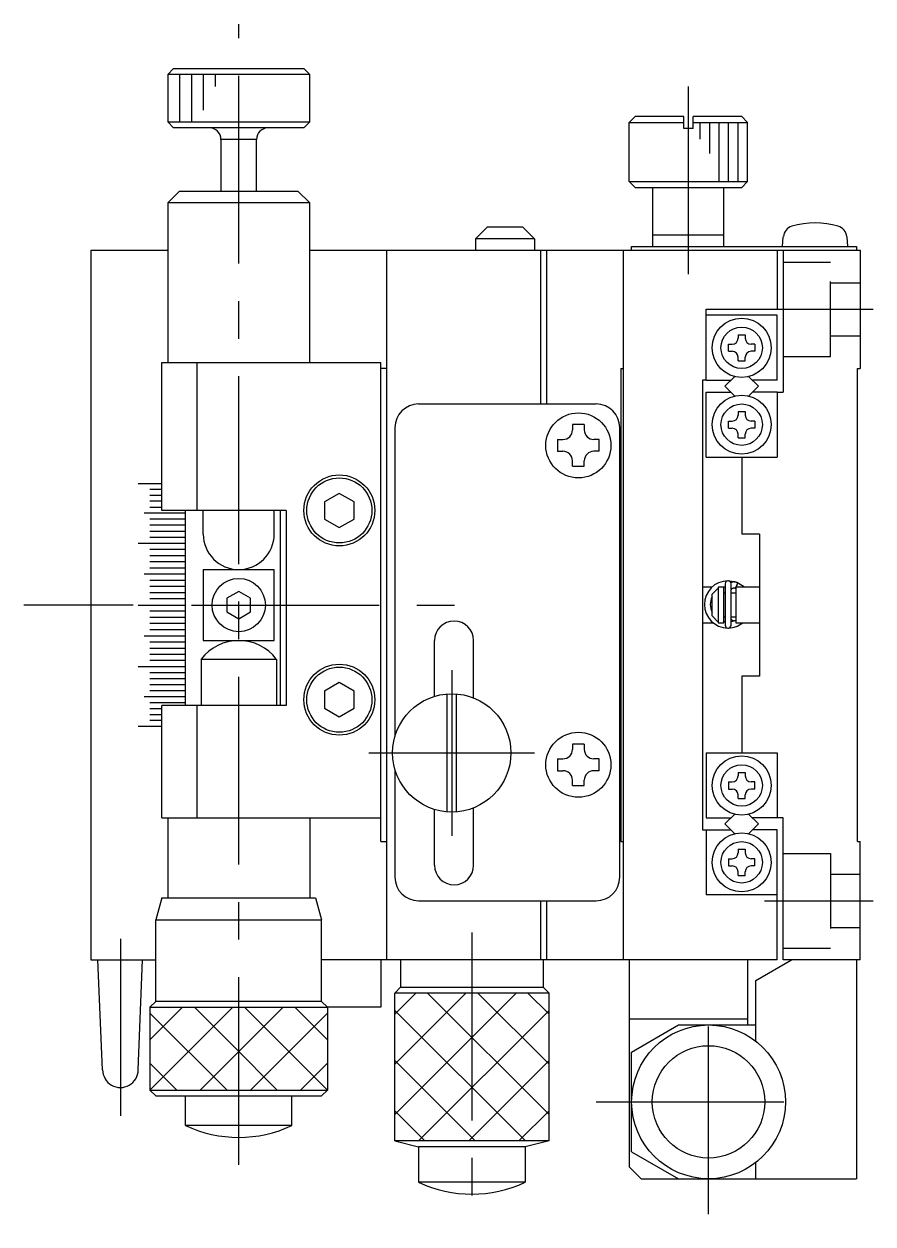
# Model space of a CAD drawing. Extents: x 0 to 361, y -8 to 337.
# Drawn here: x 289.7 to 361.5, y 128.7 to 230.1 of the extents above; entities that cross this region are included whole.
import ezdxf

# ---------------------------------------------------------------- set-up
doc = ezdxf.new("R2010")
doc.units = 0
doc.header["$LTSCALE"] = 0.5
doc.linetypes.add('CENTER', pattern=[50.8, 31.75, -6.35, 6.35, -6.35])
doc.linetypes.add('DASHED', pattern=[19.05, 12.7, -6.35])
for name, color, linetype in [('MSM_CENTER', 1, 'CENTER'), ('MSM_CONTINUOUS', 7, 'CONTINUOUS'), ('MSM_DASHED', 4, 'DASHED'), ('MSM_NARROW', 5, 'CONTINUOUS')]:
    doc.layers.add(name, color=color, linetype=linetype)

msp = doc.modelspace()

# ---------------------------------------------------------------- linework, layer by layer
at = {"layer": 'MSM_CENTER'}
for p, q in [((307.87, 133.69), (307.87, 230.14)), ((345.87, 208.99), (345.87, 226.18)), ((353.37, 206.02), (361.47, 206.02)), ((298.95, 181.02), (289.72, 181.02)), ((303.87, 181.02), (326.61, 181.02)), ((325.87, 175.52), (325.87, 161.52)), ((318.87, 168.52), (332.87, 168.52)), ((352.31, 156.02), (361.47, 156.02)), ((327.57, 153.33), (327.57, 128.7)), ((297.87, 152.8), (297.87, 137.85)), ((347.57, 129.52), (347.57, 148.52)), ((338.07, 139.02), (357.07, 139.02))]:
    msp.add_line(p, q, dxfattribs=at)
at = {"layer": 'MSM_CONTINUOUS'}
for p, q in [((302.37, 226.37), (301.87, 225.87)), ((302.37, 226.37), (313.37, 226.37)), ((313.87, 225.87), (313.37, 226.37)), ((313.87, 225.87), (301.87, 225.87)), ((301.87, 225.87), (301.87, 221.87)), ((313.87, 221.87), (313.87, 225.87)), ((341.37, 222.32), (340.87, 221.82)), ((345.47, 222.32), (341.37, 222.32)), ((345.47, 221.32), (345.47, 222.32)), ((350.37, 222.32), (346.27, 222.32)), ((346.27, 221.32), (346.27, 222.32)), ((350.87, 221.82), (350.37, 222.32)), ((301.87, 221.87), (313.87, 221.87)), ((301.87, 221.87), (302.37, 221.37)), ((313.37, 221.37), (302.37, 221.37)), ((313.37, 221.37), (313.87, 221.87)), ((340.87, 221.82), (345.47, 221.82)), ((340.87, 216.82), (340.87, 221.82)), ((346.27, 221.32), (345.47, 221.32)), ((346.27, 221.82), (350.87, 221.82)), ((350.87, 216.82), (350.87, 221.82)), ((309.37, 220.37), (306.37, 220.37)), ((306.37, 220.37), (306.37, 216.02)), ((309.37, 216.02), (309.37, 220.37)), ((340.87, 216.82), (350.87, 216.82)), ((340.87, 216.82), (341.37, 216.32)), ((341.37, 216.32), (350.37, 216.32)), ((342.87, 211.32), (342.87, 216.32)), ((348.87, 211.32), (348.87, 216.32)), ((350.37, 216.32), (350.87, 216.82)), ((302.87, 216.02), (301.87, 215.02)), ((302.87, 216.02), (312.87, 216.02)), ((313.87, 215.02), (312.87, 216.02)), ((313.87, 215.02), (301.87, 215.02)), ((301.87, 215.02), (301.87, 201.52)), ((313.87, 201.52), (313.87, 215.02)), ((328.87, 212.98), (327.87, 211.98)), ((331.87, 212.98), (328.87, 212.98)), ((331.87, 212.98), (332.87, 211.98)), ((342.87, 212.32), (348.87, 212.32)), ((353.82, 211.32), (353.89, 212.16)), ((359.25, 212.16), (359.32, 211.32)), ((295.37, 211.02), (301.87, 211.02)), ((295.37, 211.02), (295.37, 151.02)), ((313.87, 211.02), (360.37, 211.02)), ((320.37, 211.02), (320.37, 151.02)), ((332.87, 211.98), (327.87, 211.98)), ((327.87, 211.98), (327.87, 211.02)), ((332.87, 211.98), (332.87, 211.02)), ((333.37, 211.02), (333.37, 198.02)), ((333.87, 211.02), (333.87, 198.02)), ((340.37, 151.02), (340.37, 211.02)), ((341.07, 211.32), (360.07, 211.32)), ((341.07, 211.02), (341.07, 211.32)), ((353.37, 211.02), (353.37, 206.02)), ((353.87, 211.02), (353.87, 199.02)), ((360.07, 211.32), (360.07, 211.02)), ((360.37, 211.02), (360.37, 201.02)), ((347.37, 206.02), (353.37, 206.02)), ((347.37, 200.02), (347.37, 206.02)), ((353.37, 205.52), (347.37, 205.52)), ((353.37, 200.02), (353.37, 205.52)), ((349.27, 202.47), (349.27, 203.07)), ((349.27, 203.07), (349.57, 203.07)), ((350.07, 203.87), (350.67, 203.87)), ((350.07, 203.87), (350.07, 203.57)), ((350.67, 203.87), (350.67, 203.57)), ((351.47, 203.07), (351.17, 203.07)), ((351.47, 203.07), (351.47, 202.47)), ((349.27, 202.47), (349.57, 202.47)), ((350.07, 201.67), (350.07, 201.97)), ((350.67, 201.67), (350.67, 201.97)), ((351.47, 202.47), (351.17, 202.47)), ((301.37, 189.02), (301.37, 201.52)), ((301.37, 201.52), (319.87, 201.52)), ((304.37, 189.02), (304.37, 201.52)), ((319.87, 161.02), (319.87, 201.52)), ((320.37, 201.02), (319.87, 201.02)), ((340.17, 201.02), (340.17, 161.02)), ((340.17, 201.02), (340.37, 201.02)), ((350.07, 201.67), (350.67, 201.67)), ((360.17, 161.02), (360.17, 201.02)), ((360.17, 201.02), (360.37, 201.02)), ((347.07, 200.02), (347.07, 162.02)), ((347.37, 200.02), (347.07, 200.02)), ((347.37, 200.02), (349.46, 200.02)), ((349.78, 200.34), (348.96, 199.52)), ((350.96, 200.34), (351.78, 199.52)), ((353.37, 200.02), (351.28, 200.02)), ((347.37, 199.02), (349.46, 199.02)), ((347.37, 193.52), (347.37, 199.02)), ((348.96, 199.52), (349.78, 198.69)), ((351.78, 199.52), (350.96, 198.69)), ((353.37, 199.02), (351.28, 199.02)), ((353.37, 199.02), (353.87, 199.02)), ((353.37, 199.02), (353.37, 193.52)), ((323.07, 198.02), (338.07, 198.02)), ((350.07, 197.37), (350.67, 197.37)), ((350.07, 197.37), (350.07, 197.07)), ((350.67, 197.37), (350.67, 197.07)), ((321.07, 196.02), (321.07, 169.92)), ((336.07, 196.27), (336.07, 195.82)), ((337.07, 196.27), (336.07, 196.27)), ((337.07, 196.27), (337.07, 195.82)), ((340.07, 158.02), (340.07, 196.02)), ((349.27, 195.97), (349.27, 196.57)), ((349.27, 196.57), (349.57, 196.57)), ((349.27, 195.97), (349.57, 195.97)), ((351.47, 196.57), (351.17, 196.57)), ((351.47, 195.97), (351.17, 195.97)), ((351.47, 196.57), (351.47, 195.97)), ((334.82, 195.02), (335.27, 195.02)), ((334.82, 195.02), (334.82, 194.02)), ((338.32, 195.02), (337.87, 195.02)), ((338.32, 194.02), (338.32, 195.02)), ((350.07, 195.17), (350.07, 195.47)), ((350.07, 195.17), (350.67, 195.17)), ((350.67, 195.17), (350.67, 195.47)), ((334.82, 194.02), (335.27, 194.02)), ((338.32, 194.02), (337.87, 194.02)), ((336.07, 192.77), (336.07, 193.22)), ((336.07, 192.77), (337.07, 192.77)), ((337.07, 192.77), (337.07, 193.22)), ((347.37, 193.52), (353.37, 193.52)), ((350.37, 193.52), (350.37, 187.02)), ((301.37, 191.28), (299.37, 191.28)), ((301.37, 190.78), (300.37, 190.78)), ((301.37, 190.29), (300.37, 190.29)), ((301.37, 189.79), (300.37, 189.79)), ((316.37, 190.46), (315.12, 189.74)), ((315.12, 189.74), (315.12, 188.29)), ((317.62, 189.74), (316.37, 190.46)), ((317.62, 188.29), (317.62, 189.74)), ((303.37, 188.78), (299.87, 188.78)), ((301.37, 189.28), (300.37, 189.28)), ((311.87, 189.02), (301.37, 189.02)), ((303.37, 172.52), (303.37, 189.02)), ((304.87, 187.02), (304.87, 189.02)), ((310.87, 187.02), (310.87, 189.02)), ((311.37, 189.02), (311.37, 172.52)), ((311.87, 189.02), (311.87, 172.52)), ((303.37, 188.27), (300.37, 188.27)), ((303.37, 187.76), (300.37, 187.76)), ((315.12, 188.29), (316.37, 187.57)), ((316.37, 187.57), (317.62, 188.29)), ((303.37, 187.25), (300.37, 187.25)), ((303.37, 186.74), (300.37, 186.74)), ((351.87, 187.02), (350.37, 187.02)), ((351.87, 187.02), (351.87, 175.02)), ((303.37, 186.23), (299.37, 186.23)), ((303.37, 185.71), (300.37, 185.71)), ((303.37, 185.19), (300.37, 185.19)), ((303.37, 184.67), (300.37, 184.67)), ((303.37, 183.63), (299.87, 183.63)), ((303.37, 184.15), (300.37, 184.15)), ((304.87, 184.02), (310.87, 184.02)), ((304.87, 184.02), (304.87, 178.02)), ((310.87, 178.02), (310.87, 184.02)), ((303.37, 183.11), (300.37, 183.11)), ((348.97, 182.82), (348.97, 179.32)), ((350.02, 182.91), (349.25, 183.07)), ((349.47, 182.93), (349.45, 182.92)), ((349.51, 182.94), (349.47, 182.93)), ((349.47, 179.32), (349.47, 182.82)), ((349.54, 182.95), (349.51, 182.94)), ((349.58, 182.96), (349.54, 182.95)), ((349.61, 182.96), (349.58, 182.96)), ((349.65, 182.97), (349.61, 182.96)), ((349.69, 182.97), (349.65, 182.97)), ((349.72, 182.97), (349.69, 182.97)), ((349.76, 182.97), (349.72, 182.97)), ((349.8, 182.97), (349.76, 182.97)), ((349.84, 182.96), (349.8, 182.97)), ((349.87, 182.96), (349.84, 182.96)), ((349.91, 182.95), (349.87, 182.96)), ((350.02, 182.91), (349.88, 182.51)), ((349.94, 182.94), (349.91, 182.95)), ((349.92, 182.63), (349.91, 182.61)), ((349.91, 182.61), (349.91, 182.59)), ((349.93, 182.64), (349.92, 182.63)), ((349.94, 182.66), (349.93, 182.64)), ((349.98, 182.92), (349.94, 182.94)), ((349.95, 182.68), (349.94, 182.66)), ((349.96, 182.72), (349.95, 182.7)), ((349.95, 182.7), (349.95, 182.68)), ((349.97, 182.73), (349.96, 182.72)), ((349.98, 182.77), (349.97, 182.75)), ((349.97, 182.75), (349.97, 182.73)), ((350.01, 182.91), (349.98, 182.92)), ((349.99, 182.78), (349.98, 182.77)), ((350, 182.82), (349.99, 182.8)), ((349.99, 182.8), (349.99, 182.78)), ((350.01, 182.86), (350, 182.84)), ((350, 182.84), (350, 182.83)), ((350, 182.83), (350, 182.82)), ((350.01, 182.91), (350.02, 182.91)), ((350.61, 182.52), (350.01, 182.91)), ((350.01, 182.91), (350.01, 182.91)), ((350.01, 182.91), (350.01, 182.91)), ((350.01, 182.91), (350.01, 182.9)), ((350.01, 182.9), (350.01, 182.9)), ((350.01, 182.9), (350.01, 182.89)), ((350.01, 182.89), (350.01, 182.89)), ((350.01, 182.89), (350.01, 182.88)), ((350.01, 182.88), (350.01, 182.87)), ((350.01, 182.87), (350.01, 182.86)), ((350.09, 182.87), (350.02, 182.91)), ((303.37, 182.59), (300.37, 182.59)), ((303.37, 182.06), (300.37, 182.06)), ((307.87, 182.17), (306.87, 181.59)), ((306.87, 181.59), (306.87, 180.44)), ((308.87, 181.59), (307.87, 182.17)), ((308.87, 180.44), (308.87, 181.59)), ((347.84, 182.52), (347.07, 182.52)), ((347.87, 181.93), (348.37, 182.46)), ((347.87, 180.1), (347.87, 181.93)), ((348.97, 182.52), (348.37, 182.52)), ((348.37, 182.52), (348.37, 179.52)), ((348.81, 182.52), (348.97, 182.55)), ((348.87, 179.52), (348.87, 182.52)), ((348.97, 182.02), (348.87, 182.02)), ((349.47, 182.24), (349.48, 182.26)), ((349.47, 182.23), (349.47, 182.24)), ((349.47, 182.22), (349.47, 182.23)), ((349.87, 182.02), (349.47, 182.02)), ((349.48, 182.29), (349.49, 182.3)), ((349.48, 182.28), (349.48, 182.29)), ((349.48, 182.27), (349.48, 182.28)), ((349.48, 182.26), (349.48, 182.27)), ((349.49, 182.32), (349.5, 182.33)), ((349.49, 182.3), (349.49, 182.32)), ((349.5, 182.34), (349.51, 182.35)), ((349.5, 182.33), (349.5, 182.34)), ((349.51, 182.36), (349.52, 182.37)), ((349.51, 182.35), (349.51, 182.36)), ((349.52, 182.37), (349.53, 182.38)), ((349.53, 182.38), (349.54, 182.39)), ((349.54, 182.4), (349.55, 182.41)), ((349.54, 182.39), (349.54, 182.4)), ((349.55, 182.41), (349.56, 182.41)), ((349.56, 182.41), (349.57, 182.42)), ((349.57, 182.42), (349.58, 182.43)), ((349.58, 182.43), (349.59, 182.44)), ((349.59, 182.44), (349.6, 182.44)), ((349.6, 182.44), (349.61, 182.45)), ((349.61, 182.45), (349.63, 182.45)), ((349.63, 182.45), (349.64, 182.46)), ((349.64, 182.46), (349.65, 182.46)), ((349.65, 182.46), (349.66, 182.46)), ((349.66, 182.46), (349.67, 182.47)), ((349.67, 182.47), (349.69, 182.47)), ((349.69, 182.47), (349.7, 182.47)), ((349.7, 182.47), (349.71, 182.47)), ((349.71, 182.47), (349.72, 182.47)), ((349.72, 182.47), (349.73, 182.47)), ((349.73, 182.47), (349.75, 182.47)), ((349.75, 182.47), (349.76, 182.47)), ((349.76, 182.47), (349.77, 182.47)), ((349.77, 182.47), (349.78, 182.46)), ((349.78, 182.46), (349.8, 182.46)), ((349.8, 182.46), (349.81, 182.45)), ((349.81, 182.45), (349.87, 182.43)), ((349.81, 182.45), (349.81, 182.45)), ((349.88, 182.51), (349.82, 182.45)), ((349.83, 182.46), (349.82, 182.45)), ((349.82, 182.45), (349.82, 182.45)), ((349.82, 182.45), (349.82, 182.45)), ((349.82, 182.45), (349.82, 182.45)), ((349.84, 182.47), (349.83, 182.46)), ((349.83, 182.46), (349.83, 182.46)), ((349.85, 182.48), (349.84, 182.48)), ((349.84, 182.48), (349.84, 182.47)), ((349.86, 182.51), (349.85, 182.49)), ((349.85, 182.49), (349.85, 182.48)), ((349.87, 182.52), (349.86, 182.51)), ((349.88, 182.55), (349.87, 182.53)), ((349.87, 182.53), (349.87, 182.52)), ((349.87, 182.52), (349.87, 179.52)), ((351.87, 182.52), (349.87, 182.52)), ((349.89, 182.56), (349.88, 182.55)), ((349.9, 182.58), (349.89, 182.56)), ((349.91, 182.59), (349.9, 182.58)), ((299.37, 181.02), (303.37, 181.02)), ((303.37, 181.54), (300.37, 181.54)), ((303.37, 180.49), (300.37, 180.49)), ((303.37, 179.97), (300.37, 179.97)), ((306.87, 180.44), (307.87, 179.86)), ((307.87, 179.86), (308.87, 180.44)), ((348.37, 179.57), (347.87, 180.1)), ((348.87, 180.02), (348.97, 180.02)), ((348.97, 179.59), (348.87, 179.61)), ((349.47, 180.02), (349.87, 180.02)), ((349.47, 179.91), (349.47, 179.92)), ((349.47, 179.92), (349.47, 179.92)), ((349.47, 179.9), (349.47, 179.91)), ((349.48, 179.88), (349.47, 179.9)), ((349.87, 179.72), (349.47, 179.59)), ((349.48, 179.87), (349.48, 179.88)), ((349.48, 179.86), (349.48, 179.87)), ((349.49, 179.85), (349.48, 179.86)), ((349.49, 179.84), (349.49, 179.85)), ((349.49, 179.82), (349.49, 179.84)), ((349.5, 179.81), (349.49, 179.82)), ((349.5, 179.8), (349.5, 179.81)), ((349.51, 179.79), (349.5, 179.8)), ((349.52, 179.78), (349.51, 179.79)), ((349.52, 179.77), (349.52, 179.78)), ((349.53, 179.76), (349.52, 179.77)), ((349.54, 179.75), (349.53, 179.76)), ((349.55, 179.74), (349.54, 179.75)), ((349.56, 179.74), (349.55, 179.74)), ((349.57, 179.73), (349.56, 179.74)), ((349.58, 179.72), (349.57, 179.73)), ((349.59, 179.71), (349.58, 179.72)), ((349.6, 179.71), (349.59, 179.71)), ((349.61, 179.7), (349.6, 179.71)), ((349.62, 179.7), (349.61, 179.7)), ((349.63, 179.69), (349.62, 179.7)), ((349.64, 179.69), (349.63, 179.69)), ((349.66, 179.68), (349.64, 179.69)), ((349.67, 179.68), (349.66, 179.68)), ((349.68, 179.68), (349.67, 179.68)), ((349.69, 179.68), (349.68, 179.68)), ((349.7, 179.67), (349.69, 179.68)), ((349.72, 179.67), (349.7, 179.67)), ((349.73, 179.67), (349.72, 179.67)), ((349.74, 179.68), (349.73, 179.67)), ((349.75, 179.68), (349.74, 179.68)), ((349.77, 179.68), (349.75, 179.68)), ((349.78, 179.68), (349.77, 179.68)), ((349.79, 179.69), (349.78, 179.68)), ((349.8, 179.69), (349.79, 179.69)), ((349.81, 179.69), (349.8, 179.69)), ((349.82, 179.69), (349.81, 179.69)), ((303.37, 179.45), (300.37, 179.45)), ((303.37, 178.92), (300.37, 178.92)), ((347.07, 179.52), (347.97, 179.52)), ((348.37, 179.52), (348.87, 179.52)), ((349.87, 179.52), (351.87, 179.52)), ((349.95, 179.21), (350.01, 179.23)), ((350.01, 179.23), (350.01, 179.23)), ((350.01, 179.23), (350.01, 179.23)), ((350.01, 179.23), (350.01, 179.23)), ((303.37, 178.4), (299.87, 178.4)), ((303.37, 177.88), (300.37, 177.88)), ((304.87, 178.02), (310.87, 178.02)), ((324.42, 173.3), (324.42, 178.02)), ((327.72, 173.16), (327.72, 178.02)), ((303.37, 177.36), (300.37, 177.36)), ((303.37, 176.84), (300.37, 176.84)), ((303.37, 175.81), (299.37, 175.81)), ((303.37, 176.32), (300.37, 176.32)), ((304.7, 176.45), (311.05, 176.45)), ((304.7, 176.45), (304.7, 172.52)), ((311.05, 176.45), (311.05, 172.52)), ((303.37, 175.29), (300.37, 175.29)), ((303.37, 174.78), (300.37, 174.78)), ((350.37, 175.02), (350.37, 168.52)), ((351.87, 175.02), (350.37, 175.02)), ((303.37, 174.27), (300.37, 174.27)), ((303.37, 173.76), (300.37, 173.76)), ((316.37, 174.46), (315.12, 173.74)), ((315.12, 173.74), (315.12, 172.29)), ((317.62, 173.74), (316.37, 174.46)), ((317.62, 172.29), (317.62, 173.74)), ((325.47, 163.53), (325.47, 173.5)), ((326.27, 163.53), (326.27, 173.5)), ((303.37, 173.25), (299.87, 173.25)), ((303.37, 172.75), (300.37, 172.75)), ((311.87, 172.52), (301.37, 172.52)), ((301.37, 163.02), (301.37, 172.52)), ((304.37, 163.02), (304.37, 172.52)), ((301.37, 172.24), (300.37, 172.24)), ((301.37, 171.75), (300.37, 171.75)), ((315.12, 172.29), (316.37, 171.57)), ((316.37, 171.57), (317.62, 172.29)), ((301.37, 170.76), (299.37, 170.76)), ((301.37, 171.25), (300.37, 171.25)), ((336.07, 169.27), (336.07, 168.82)), ((337.07, 169.27), (336.07, 169.27)), ((337.07, 169.27), (337.07, 168.82)), ((347.37, 168.52), (347.37, 163.02)), ((347.37, 168.52), (353.37, 168.52)), ((353.37, 168.52), (353.37, 163.02)), ((334.82, 168.02), (335.27, 168.02)), ((334.82, 168.02), (334.82, 167.02)), ((338.32, 168.02), (337.87, 168.02)), ((338.32, 167.02), (338.32, 168.02)), ((321.07, 167.12), (321.07, 158.02)), ((334.82, 167.02), (335.27, 167.02)), ((338.32, 167.02), (337.87, 167.02)), ((350.07, 166.87), (350.67, 166.87)), ((350.07, 166.87), (350.07, 166.57)), ((350.67, 166.87), (350.67, 166.57)), ((336.07, 165.77), (336.07, 166.22)), ((336.07, 165.77), (337.07, 165.77)), ((337.07, 165.77), (337.07, 166.22)), ((349.27, 166.07), (349.27, 165.47)), ((349.27, 166.07), (349.57, 166.07)), ((349.27, 165.47), (349.57, 165.47)), ((351.47, 166.07), (351.17, 166.07)), ((351.47, 165.47), (351.17, 165.47)), ((351.47, 165.47), (351.47, 166.07)), ((350.07, 164.67), (350.07, 164.97)), ((350.07, 164.67), (350.67, 164.67)), ((350.67, 164.67), (350.67, 164.97)), ((324.42, 159.02), (324.42, 163.73)), ((327.72, 159.02), (327.72, 163.87)), ((348.96, 162.52), (349.78, 163.34)), ((351.78, 162.52), (350.96, 163.34)), ((301.37, 163.02), (319.87, 163.02)), ((301.87, 163.02), (301.87, 156.27)), ((313.87, 163.02), (313.87, 156.27)), ((347.37, 163.02), (349.46, 163.02)), ((349.78, 161.69), (348.96, 162.52)), ((350.96, 161.69), (351.78, 162.52)), ((353.87, 163.02), (351.28, 163.02)), ((353.87, 151.02), (353.87, 163.02)), ((347.07, 162.02), (349.46, 162.02)), ((347.37, 162.02), (347.37, 156.52)), ((353.37, 162.02), (351.28, 162.02)), ((353.37, 151.02), (353.37, 162.02)), ((319.87, 161.02), (320.37, 161.02)), ((340.17, 161.02), (340.37, 161.02)), ((350.07, 160.37), (350.67, 160.37)), ((350.07, 160.37), (350.07, 160.07)), ((350.67, 160.37), (350.67, 160.07)), ((360.17, 161.02), (360.37, 161.02)), ((360.37, 151.02), (360.37, 161.02)), ((349.27, 159.57), (349.27, 158.97)), ((349.27, 159.57), (349.57, 159.57)), ((351.47, 159.57), (351.17, 159.57)), ((351.47, 158.97), (351.47, 159.57)), ((349.27, 158.97), (349.57, 158.97)), ((350.07, 158.17), (350.07, 158.47)), ((350.67, 158.17), (350.67, 158.47)), ((351.47, 158.97), (351.17, 158.97)), ((350.07, 158.17), (350.67, 158.17)), ((301.37, 156.27), (300.87, 154.4)), ((301.37, 156.27), (314.37, 156.27)), ((314.37, 156.27), (314.87, 154.4)), ((353.37, 156.52), (347.37, 156.52)), ((323.07, 156.02), (338.07, 156.02)), ((333.37, 156.02), (333.37, 151.02)), ((333.87, 156.02), (333.87, 151.02)), ((300.87, 154.4), (314.87, 154.4)), ((300.87, 147.52), (300.87, 154.4)), ((314.87, 147.52), (314.87, 154.4)), ((295.37, 151.02), (300.87, 151.02)), ((296.37, 141.73), (295.96, 151.02)), ((299.37, 141.73), (299.75, 151.02)), ((320.37, 151.02), (314.87, 151.02)), ((319.87, 151.02), (319.87, 147.02)), ((353.37, 151.02), (320.37, 151.02)), ((321.55, 151.02), (321.55, 148.72)), ((333.59, 151.02), (333.59, 148.72)), ((340.87, 151.02), (340.87, 133.52)), ((350.87, 151.02), (350.87, 145.52)), ((351.57, 149.28), (354.57, 151.02)), ((360.37, 151.02), (353.87, 151.02)), ((360.07, 151.02), (360.07, 132.52)), ((351.57, 144.14), (351.57, 149.28)), ((321.05, 148.22), (321.55, 148.72)), ((334.09, 148.22), (321.05, 148.22)), ((321.05, 135.72), (321.05, 148.22)), ((321.55, 148.72), (333.59, 148.72)), ((334.09, 148.22), (333.59, 148.72)), ((334.09, 135.72), (334.09, 148.22)), ((300.37, 147.02), (300.87, 147.52)), ((314.87, 147.52), (300.87, 147.52)), ((314.87, 147.52), (315.37, 147.02)), ((300.37, 147.02), (315.37, 147.02)), ((300.37, 147.02), (300.37, 140.02)), ((319.87, 147.02), (315.37, 147.02)), ((315.37, 147.02), (315.37, 140.02)), ((350.87, 146.02), (340.87, 146.02)), ((341.07, 143.22), (345.04, 145.52)), ((345.04, 145.52), (351.57, 145.52)), ((341.07, 134.81), (341.07, 143.22)), ((300.37, 140.02), (315.37, 140.02)), ((300.87, 139.52), (300.37, 140.02)), ((314.87, 139.52), (315.37, 140.02)), ((315.37, 140.02), (315.37, 140.02)), ((300.87, 139.52), (314.87, 139.52)), ((303.37, 137.02), (303.37, 139.52)), ((312.37, 137.02), (312.37, 139.52)), ((312.37, 137.02), (303.37, 137.02)), ((334.09, 135.72), (321.05, 135.72)), ((321.05, 135.72), (323.07, 135.22)), ((332.07, 135.22), (323.07, 135.22)), ((323.07, 135.22), (323.07, 132.22)), ((334.09, 135.72), (332.07, 135.22)), ((332.07, 135.22), (332.07, 132.22)), ((341.07, 134.81), (345.04, 132.52)), ((340.87, 133.52), (341.87, 132.52)), ((351.57, 132.52), (351.57, 133.89)), ((332.07, 132.22), (323.07, 132.22)), ((341.87, 132.52), (360.07, 132.52))]:
    msp.add_line(p, q, dxfattribs=at)
for centre, radius in [((350.37, 202.77), 2.5), ((350.37, 202.77), 1.75), ((350.37, 196.27), 2.5), ((350.37, 196.27), 1.75), ((336.57, 194.52), 2.75), ((316.37, 189.02), 3), ((316.37, 189.02), 2.75), ((307.87, 181.02), 2.25), ((316.37, 173.02), 3), ((316.37, 173.02), 2.75), ((325.87, 168.52), 5), ((336.57, 167.52), 2.75), ((350.37, 165.77), 2.5), ((350.37, 165.77), 1.75), ((350.37, 159.27), 2.5), ((350.37, 159.27), 1.75), ((347.57, 139.02), 6.5), ((347.57, 139.02), 4.75)]:
    msp.add_circle(centre, radius, dxfattribs=at)
for centre, radius, start, end in [((305.37, 220.37), 1, 0, 90), ((310.37, 220.37), 1, 90, 180), ((354.89, 212.08), 1, 106.257, 175), ((356.57, 206.32), 7, 73.743, 106.257), ((358.25, 212.08), 1, 5, 73.743), ((349.57, 203.57), 0.5, 270, 0), ((351.17, 203.57), 0.5, 180, 270), ((349.57, 201.97), 0.5, 0, 90), ((351.17, 201.97), 0.5, 90, 180), ((323.07, 196.02), 2, 90, 180), ((338.07, 196.02), 2, 0, 90), ((349.57, 197.07), 0.5, 270, 0), ((351.17, 197.07), 0.5, 180, 270), ((335.27, 195.82), 0.8, 270, 0), ((337.87, 195.82), 0.8, 180, 270), ((349.57, 195.47), 0.5, 0, 90), ((351.17, 195.47), 0.5, 90, 180), ((335.27, 193.22), 0.8, 0, 90), ((337.87, 193.22), 0.8, 90, 180), ((307.87, 187.02), 3, 180, 0), ((349.22, 181.07), 2, 90.8493, 269.2017), ((349.22, 182.82), 0.25, 0, 180), ((349.22, 181.07), 1.5, 154.3105, 205.6948), ((326.07, 178.02), 1.65, 0, 180), ((349.22, 179.32), 0.25, 180, 0), ((349.22, 181.08), 2, 270.943, 308.7585), ((307.87, 174.02), 4, 37.463, 142.537), ((335.27, 168.82), 0.8, 270, 0), ((337.87, 168.82), 0.8, 180, 270), ((335.27, 166.22), 0.8, 0, 90), ((337.87, 166.22), 0.8, 90, 180), ((349.57, 166.57), 0.5, 270, 0), ((351.17, 166.57), 0.5, 180, 270), ((349.57, 164.97), 0.5, 0, 90), ((351.17, 164.97), 0.5, 90, 180), ((349.57, 160.07), 0.5, 270, 0), ((351.17, 160.07), 0.5, 180, 270), ((326.07, 159.02), 1.65, 180, 0), ((349.57, 158.47), 0.5, 0, 90), ((351.17, 158.47), 0.5, 90, 180), ((323.07, 158.02), 2, 180, 270), ((338.07, 158.02), 2, 270, 0), ((297.87, 141.73), 1.5, 179.9999, 0.0001), ((307.87, 146.64), 10.62, 244.94, 295.06), ((327.57, 141.84), 10.62, 244.9423, 295.0577)]:
    msp.add_arc(centre, radius, start, end, dxfattribs=at)
at = {"layer": 'MSM_DASHED'}
for p, q in [((353.87, 210.02), (357.87, 210.02)), ((357.87, 202.02), (357.87, 210.02)), ((357.87, 208.27), (360.37, 208.27)), ((357.87, 203.77), (360.37, 203.77)), ((353.87, 202.02), (357.87, 202.02)), ((353.87, 160.02), (357.87, 160.02)), ((357.87, 160.02), (357.87, 152.02)), ((357.87, 158.27), (360.37, 158.27)), ((357.87, 153.77), (360.37, 153.77)), ((353.87, 152.02), (357.87, 152.02))]:
    msp.add_line(p, q, dxfattribs=at)
at = {"layer": 'MSM_NARROW'}
for p, q in [((302.87, 225.87), (302.87, 221.87)), ((303.87, 225.87), (303.87, 221.87)), ((304.87, 225.87), (304.87, 222.87)), ((305.87, 225.87), (305.87, 224.87)), ((346.87, 220.41), (346.87, 221.82)), ((347.67, 219.19), (347.67, 221.82)), ((348.47, 216.82), (348.47, 221.82)), ((349.27, 216.82), (349.27, 221.82)), ((350.07, 216.82), (350.07, 221.82)), ((321.05, 137.96), (331.31, 148.22)), ((321.05, 142.2), (327.07, 148.22)), ((321.05, 146.44), (322.83, 148.22)), ((323.83, 148.22), (334.09, 137.96)), ((328.07, 148.22), (334.09, 142.2)), ((332.31, 148.22), (334.09, 146.44)), ((303.13, 147.02), (300.37, 144.26)), ((307.37, 147.02), (300.37, 140.02)), ((306.89, 140.02), (300.37, 146.53)), ((307.42, 143.73), (304.13, 147.02)), ((311.61, 147.02), (304.61, 140.02)), ((315.37, 140.02), (308.37, 147.02)), ((315.37, 146.53), (308.86, 140.02)), ((315.37, 144.26), (312.61, 147.02)), ((321.05, 146.75), (332.09, 135.72)), ((323.06, 135.72), (334.09, 146.75)), ((311.13, 140.02), (307.42, 143.73)), ((302.64, 140.02), (300.37, 142.29)), ((315.37, 142.29), (313.1, 140.02)), ((321.05, 142.51), (327.84, 135.72)), ((327.3, 135.72), (334.09, 142.51)), ((321.05, 138.26), (323.6, 135.72)), ((331.54, 135.72), (334.09, 138.26))]:
    msp.add_line(p, q, dxfattribs=at)

doc.saveas('drawing.dxf')
